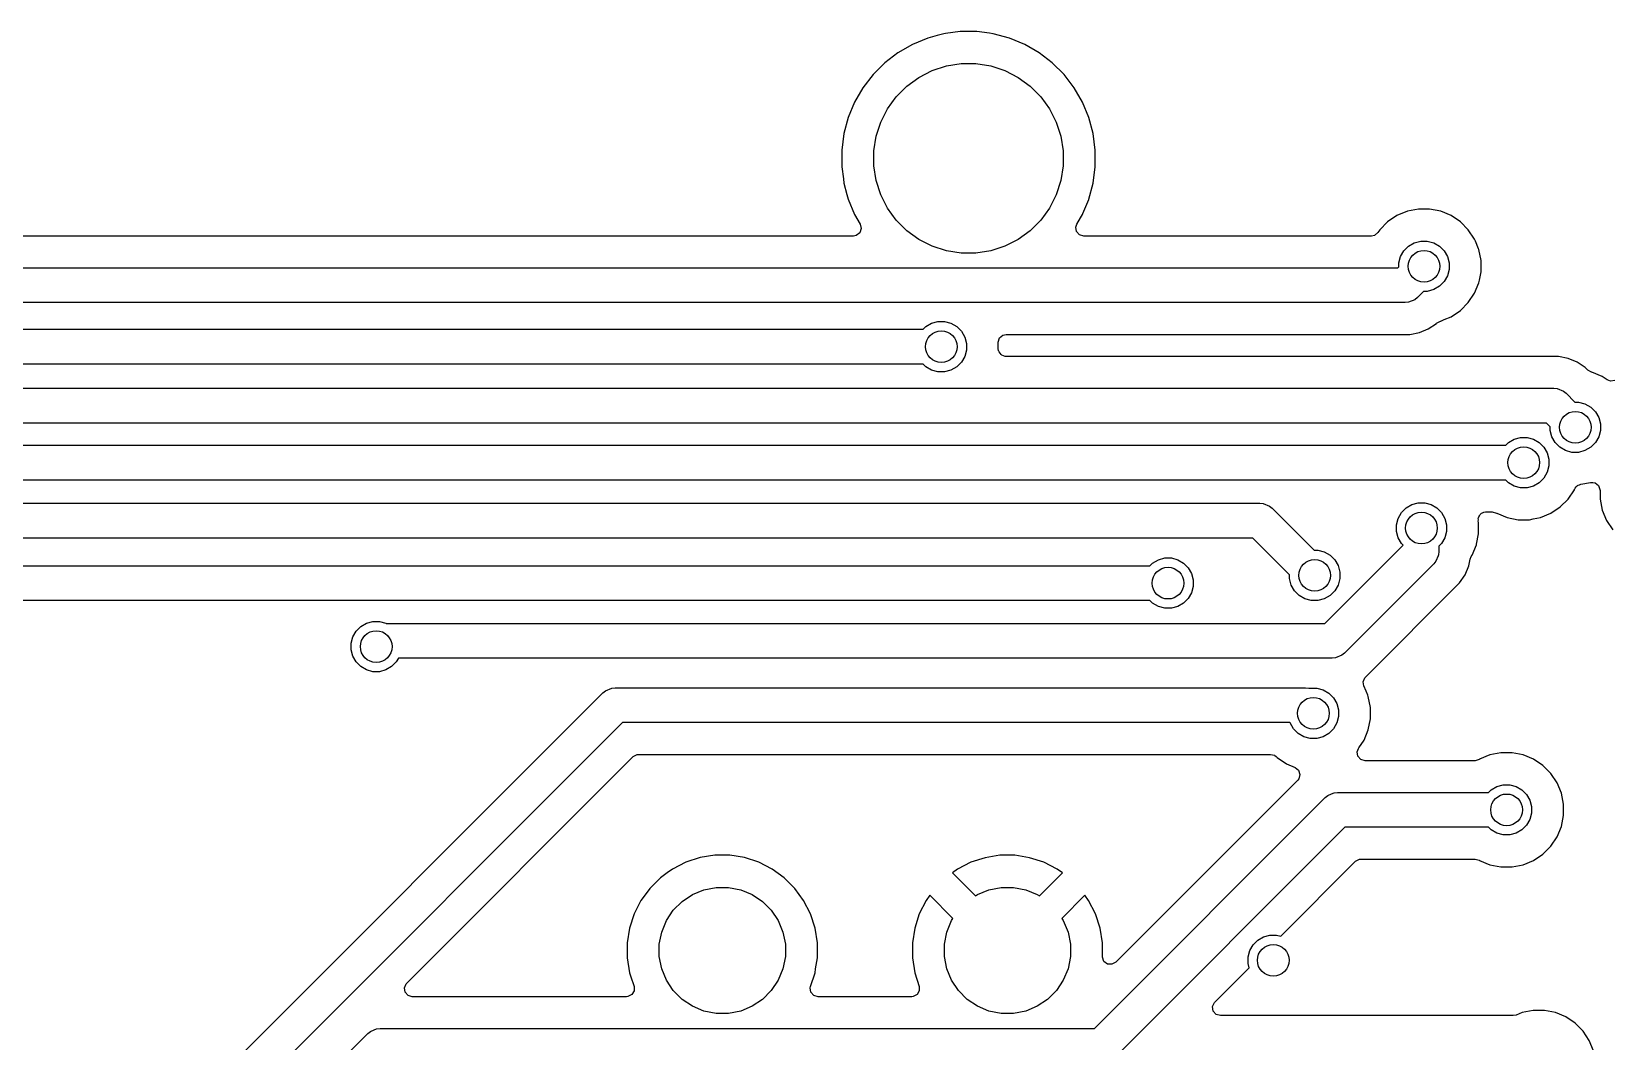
# Model space of a CAD drawing. Extents: x 4.04 to 7.78, y -5.37 to -0.87.
# Drawn here: x 5.018 to 6.001, y -2.674 to -2.047 of the extents above; entities that cross this region are included whole.
import ezdxf

# ---------------------------------------------------------------- set-up
doc = ezdxf.new("R2010")
doc.units = 0
doc.header["$MEASUREMENT"] = 0
doc.layers.add('BLACK', color=7, linetype='CONTINUOUS')

msp = doc.modelspace()

# ---------------------------------------------------------------- linework, layer by layer
at = {"layer": 'BLACK', "linetype": 'CONTINUOUS'}
for p, q in [((5.57527, -2.05068), (5.56574, -2.05463)), ((5.58118, -2.04909), (5.57527, -2.05068)), ((5.57527, -2.05068), (5.57527, -2.05068)), ((5.58525, -2.04801), (5.58118, -2.04909)), ((5.58638, -2.04786), (5.58525, -2.04801)), ((5.59548, -2.04666), (5.58638, -2.04786)), ((5.60581, -2.04666), (5.59548, -2.04666)), ((5.59548, -2.04666), (5.59548, -2.04666)), ((5.61377, -2.04771), (5.60581, -2.04666)), ((5.60581, -2.04666), (5.60581, -2.04666)), ((5.61604, -2.04801), (5.61377, -2.04771)), ((5.62602, -2.05068), (5.61604, -2.04801)), ((5.63555, -2.05463), (5.62602, -2.05068)), ((5.62602, -2.05068), (5.62602, -2.05068)), ((5.62602, -2.05068), (5.62602, -2.05068)), ((5.5568, -2.05979), (5.5486, -2.06608)), ((5.56574, -2.05463), (5.5568, -2.05979)), ((5.56574, -2.05463), (5.56574, -2.05463)), ((5.63556, -2.05463), (5.63555, -2.05463)), ((5.6445, -2.05979), (5.63556, -2.05463)), ((5.65269, -2.06608), (5.6445, -2.05979)), ((5.5486, -2.06608), (5.5413, -2.07338)), ((5.56979, -2.07506), (5.57805, -2.07086)), ((5.57805, -2.07086), (5.58686, -2.06799)), ((5.58686, -2.06799), (5.59601, -2.06654)), ((5.59601, -2.06654), (5.60528, -2.06654)), ((5.60528, -2.06654), (5.61443, -2.06799)), ((5.61443, -2.06799), (5.62325, -2.07086)), ((5.62325, -2.07086), (5.6315, -2.07506)), ((5.65999, -2.07338), (5.65269, -2.06608)), ((5.65269, -2.06608), (5.65269, -2.06608)), ((5.53502, -2.08157), (5.52986, -2.09051)), ((5.5413, -2.07338), (5.53502, -2.08157)), ((5.55574, -2.08706), (5.56229, -2.08051)), ((5.56229, -2.08051), (5.56979, -2.07506)), ((5.6315, -2.07506), (5.639, -2.08051)), ((5.639, -2.08051), (5.64555, -2.08706)), ((5.66627, -2.08157), (5.65999, -2.07338)), ((5.65999, -2.07338), (5.65999, -2.07338)), ((5.67143, -2.09051), (5.66627, -2.08157)), ((5.52986, -2.09051), (5.52591, -2.10005)), ((5.52986, -2.09051), (5.52986, -2.09051)), ((5.55029, -2.09456), (5.55574, -2.08706)), ((5.64555, -2.08706), (5.651, -2.09456)), ((5.67539, -2.10005), (5.67143, -2.09051)), ((5.67143, -2.09051), (5.67143, -2.09051)), ((5.52591, -2.10005), (5.52323, -2.11002)), ((5.52591, -2.10005), (5.52591, -2.10005)), ((5.54609, -2.10282), (5.55029, -2.09456)), ((5.651, -2.09456), (5.65521, -2.10282)), ((5.67806, -2.11002), (5.67539, -2.10005)), ((5.67539, -2.10005), (5.67539, -2.10005)), ((5.52323, -2.11002), (5.52189, -2.12025)), ((5.54177, -2.12078), (5.54322, -2.11163)), ((5.54322, -2.11163), (5.54609, -2.10282)), ((5.65521, -2.10282), (5.65807, -2.11163)), ((5.65807, -2.11163), (5.65952, -2.12078)), ((5.67941, -2.12026), (5.67806, -2.11002)), ((5.52189, -2.12025), (5.52189, -2.13058)), ((5.54177, -2.13005), (5.54177, -2.12078)), ((5.65952, -2.12078), (5.65952, -2.13005)), ((5.67941, -2.13058), (5.67941, -2.12026)), ((5.52189, -2.13058), (5.52287, -2.13807)), ((5.54322, -2.1392), (5.54177, -2.13005)), ((5.65952, -2.13005), (5.65807, -2.1392)), ((5.67806, -2.14082), (5.67941, -2.13058)), ((5.52287, -2.13807), (5.52323, -2.14082)), ((5.52323, -2.14082), (5.52508, -2.14771)), ((5.54609, -2.14802), (5.54322, -2.1392)), ((5.65807, -2.1392), (5.65521, -2.14802)), ((5.67539, -2.15079), (5.67806, -2.14082)), ((5.52508, -2.14771), (5.52591, -2.15079)), ((5.52591, -2.15079), (5.52591, -2.15079)), ((5.52591, -2.15079), (5.52986, -2.16033)), ((5.55029, -2.15627), (5.54609, -2.14802)), ((5.65521, -2.14802), (5.651, -2.15627)), ((5.67173, -2.15962), (5.67534, -2.15091)), ((5.67534, -2.15091), (5.67539, -2.15079)), ((5.52986, -2.16033), (5.52986, -2.16033)), ((5.52986, -2.16033), (5.53331, -2.1663)), ((5.55574, -2.16377), (5.55029, -2.15627)), ((5.651, -2.15627), (5.64555, -2.16377)), ((5.67024, -2.1624), (5.67143, -2.16033)), ((5.67143, -2.16033), (5.67173, -2.15962)), ((5.86692, -2.16093), (5.86112, -2.16481)), ((5.87338, -2.15826), (5.86692, -2.16093)), ((5.86692, -2.16093), (5.86692, -2.16093)), ((5.88022, -2.15689), (5.87338, -2.15826)), ((5.87338, -2.15826), (5.87338, -2.15826)), ((5.88721, -2.15689), (5.88022, -2.15689)), ((5.88022, -2.15689), (5.88022, -2.15689)), ((5.89406, -2.15826), (5.88721, -2.15689)), ((5.88721, -2.15689), (5.88721, -2.15689)), ((5.90051, -2.16093), (5.89406, -2.15826)), ((5.89406, -2.15826), (5.89406, -2.15826)), ((5.90632, -2.16481), (5.90051, -2.16093)), ((5.90051, -2.16093), (5.90051, -2.16093)), ((5.53396, -2.16898), (5.53306, -2.17158)), ((5.53331, -2.1663), (5.53396, -2.16898)), ((5.56229, -2.17032), (5.55574, -2.16377)), ((5.56979, -2.17577), (5.56229, -2.17032)), ((5.639, -2.17032), (5.6315, -2.17577)), ((5.64555, -2.16377), (5.639, -2.17032)), ((5.66738, -2.16805), (5.66798, -2.1663)), ((5.66777, -2.17077), (5.66738, -2.16805)), ((5.66957, -2.17285), (5.66777, -2.17077)), ((5.66798, -2.1663), (5.67024, -2.1624)), ((5.85618, -2.16975), (5.85504, -2.17146)), ((5.86112, -2.16481), (5.85618, -2.16975)), ((5.85618, -2.16975), (5.85618, -2.16975)), ((5.86112, -2.16481), (5.86112, -2.16481)), ((5.91125, -2.16975), (5.90632, -2.16481)), ((5.90632, -2.16481), (5.90632, -2.16481)), ((5.91513, -2.17555), (5.91125, -2.16975)), ((5.91125, -2.16975), (5.91125, -2.16975)), ((5.52908, -2.17363), (4.82205, -2.17363)), ((5.53089, -2.17328), (5.52908, -2.17363)), ((5.53306, -2.17158), (5.53089, -2.17328)), ((5.57805, -2.17998), (5.56979, -2.17577)), ((5.58686, -2.18284), (5.57805, -2.17998)), ((5.62325, -2.17998), (5.61443, -2.18284)), ((5.6315, -2.17577), (5.62325, -2.17998)), ((5.67221, -2.17363), (5.66957, -2.17285)), ((5.85098, -2.17363), (5.67221, -2.17363)), ((5.85293, -2.17322), (5.85098, -2.17363)), ((5.85504, -2.17146), (5.85293, -2.17322)), ((5.87122, -2.18276), (5.87413, -2.17985)), ((5.87413, -2.17985), (5.87769, -2.1778)), ((5.87769, -2.1778), (5.88166, -2.17673)), ((5.88166, -2.17673), (5.88577, -2.17673)), ((5.88577, -2.17673), (5.88974, -2.1778)), ((5.88974, -2.1778), (5.8933, -2.17985)), ((5.8933, -2.17985), (5.89621, -2.18276)), ((5.91565, -2.17681), (5.91513, -2.17555)), ((5.91513, -2.17555), (5.91513, -2.17555)), ((5.9176, -2.18151), (5.91565, -2.17681)), ((5.59601, -2.18429), (5.58686, -2.18284)), ((5.60528, -2.18429), (5.59601, -2.18429)), ((5.61443, -2.18284), (5.60528, -2.18429)), ((5.8681, -2.19029), (5.86917, -2.18632)), ((5.8681, -2.19265), (5.8681, -2.19029)), ((5.86917, -2.18632), (5.87122, -2.18276)), ((5.89621, -2.18276), (5.89827, -2.18632)), ((5.89827, -2.18632), (5.89933, -2.19029)), ((5.89933, -2.19029), (5.89933, -2.1944)), ((5.91781, -2.18201), (5.9176, -2.18151)), ((5.91917, -2.18885), (5.91781, -2.18201)), ((5.91781, -2.18201), (5.91781, -2.18201)), ((5.91917, -2.19584), (5.91917, -2.18885)), ((5.91917, -2.18885), (5.91917, -2.18885)), ((5.91917, -2.18885), (5.91917, -2.18885)), ((4.82506, -2.19333), (5.86742, -2.19333)), ((5.86742, -2.19333), (5.8681, -2.19265)), ((5.89827, -2.19837), (5.89621, -2.20193)), ((5.89933, -2.1944), (5.89827, -2.19837)), ((5.91813, -2.20104), (5.91896, -2.19689)), ((5.91896, -2.19689), (5.91917, -2.19584)), ((5.88341, -2.20796), (5.87956, -2.21181)), ((5.88577, -2.20796), (5.88341, -2.20796)), ((5.88974, -2.2069), (5.88577, -2.20796)), ((5.8933, -2.20484), (5.88974, -2.2069)), ((5.89621, -2.20193), (5.8933, -2.20484)), ((5.91125, -2.21495), (5.91513, -2.20914)), ((5.91513, -2.20914), (5.91781, -2.20269)), ((5.91781, -2.20269), (5.91813, -2.20104)), ((5.87191, -2.21498), (4.82678, -2.21498)), ((5.87402, -2.21478), (5.87191, -2.21498)), ((5.87792, -2.21316), (5.87402, -2.21478)), ((5.87956, -2.21181), (5.87792, -2.21316)), ((5.90051, -2.22376), (5.90632, -2.21988)), ((5.90632, -2.21988), (5.91125, -2.21495)), ((5.57246, -2.23152), (5.57413, -2.22985)), ((5.57413, -2.22985), (5.57769, -2.2278)), ((5.57769, -2.2278), (5.58166, -2.22673)), ((5.58166, -2.22673), (5.58577, -2.22673)), ((5.58577, -2.22673), (5.58974, -2.2278)), ((5.58974, -2.2278), (5.5933, -2.22985)), ((5.5933, -2.22985), (5.59621, -2.23276)), ((5.88637, -2.23121), (5.89137, -2.22787)), ((5.89137, -2.22787), (5.89145, -2.2278)), ((5.89145, -2.2278), (5.8915, -2.22777)), ((5.8915, -2.22777), (5.89155, -2.22772)), ((5.89155, -2.22772), (5.89156, -2.22773)), ((5.89156, -2.22773), (5.89386, -2.22648)), ((5.89386, -2.22648), (5.89395, -2.22646)), ((5.89395, -2.22646), (5.89406, -2.22644)), ((5.89406, -2.22644), (5.89619, -2.22555)), ((5.89619, -2.22555), (5.90051, -2.22376)), ((5.90051, -2.22376), (5.90051, -2.22376)), ((5.90051, -2.22376), (5.90051, -2.22376)), ((4.66997, -2.23152), (5.57246, -2.23152)), ((5.59621, -2.23276), (5.59827, -2.23632)), ((5.59827, -2.23632), (5.59933, -2.24029)), ((5.61917, -2.23957), (5.61994, -2.23693)), ((5.61917, -2.24355), (5.61917, -2.23957)), ((5.61994, -2.23693), (5.62202, -2.23513)), ((5.62202, -2.23513), (5.62405, -2.23469)), ((5.62405, -2.23469), (5.87491, -2.23469)), ((5.87491, -2.23469), (5.88081, -2.23352)), ((5.87491, -2.23469), (5.87491, -2.23469)), ((5.88081, -2.23352), (5.88637, -2.23121)), ((5.59827, -2.24837), (5.59621, -2.25193)), ((5.59933, -2.2444), (5.59827, -2.24837)), ((5.59933, -2.24029), (5.59933, -2.2444)), ((5.61937, -2.24492), (5.61917, -2.24355)), ((5.61952, -2.24516), (5.61937, -2.24492)), ((5.61961, -2.24558), (5.61952, -2.24516)), ((5.62029, -2.24636), (5.61961, -2.24558)), ((5.62085, -2.24724), (5.62029, -2.24636)), ((5.62118, -2.24738), (5.62085, -2.24724)), ((5.62141, -2.24765), (5.62118, -2.24738)), ((5.62241, -2.24795), (5.62141, -2.24765)), ((5.62336, -2.24838), (5.62241, -2.24795)), ((5.62371, -2.24833), (5.62336, -2.24838)), ((5.62405, -2.24843), (5.62371, -2.24833)), ((5.96734, -2.24843), (5.62405, -2.24843)), ((5.97324, -2.2496), (5.96734, -2.24843)), ((5.96734, -2.24843), (5.96734, -2.24843)), ((5.97879, -2.2519), (5.97324, -2.2496)), ((5.97324, -2.2496), (5.97324, -2.2496)), ((5.57246, -2.25317), (4.66997, -2.25317)), ((5.57413, -2.25484), (5.57246, -2.25317)), ((5.57769, -2.2569), (5.57413, -2.25484)), ((5.58166, -2.25796), (5.57769, -2.2569)), ((5.58577, -2.25796), (5.58166, -2.25796)), ((5.58974, -2.2569), (5.58577, -2.25796)), ((5.5933, -2.25484), (5.58974, -2.2569)), ((5.59621, -2.25193), (5.5933, -2.25484)), ((5.98379, -2.25525), (5.97879, -2.2519)), ((5.97879, -2.2519), (5.97879, -2.2519)), ((5.98545, -2.2569), (5.98379, -2.25525)), ((5.98379, -2.25525), (5.98379, -2.25525)), ((5.98551, -2.25696), (5.98545, -2.2569)), ((5.98783, -2.25817), (5.98551, -2.25696)), ((5.98783, -2.25819), (5.98783, -2.25817)), ((5.98789, -2.25821), (5.98783, -2.25819)), ((5.98795, -2.25823), (5.98789, -2.25821)), ((5.98806, -2.25826), (5.98795, -2.25823)), ((5.99451, -2.26093), (5.98806, -2.25826)), ((5.98806, -2.25826), (5.98806, -2.25826)), ((4.23146, -2.26813), (5.96433, -2.26813)), ((5.96433, -2.26813), (5.96644, -2.26834)), ((5.96644, -2.26834), (5.97035, -2.26996)), ((5.99759, -2.26299), (5.99451, -2.26093)), ((5.99451, -2.26093), (5.99451, -2.26093)), ((5.99961, -2.26376), (5.99759, -2.26299)), ((6.00233, -2.26337), (5.99961, -2.26376)), ((5.97035, -2.26996), (5.97199, -2.2713)), ((5.97199, -2.2713), (5.97741, -2.27673)), ((5.97741, -2.27673), (5.97977, -2.27673)), ((5.97977, -2.27673), (5.98374, -2.2778)), ((5.98374, -2.2778), (5.9873, -2.27985)), ((5.9873, -2.27985), (5.99021, -2.28276)), ((5.99021, -2.28276), (5.99227, -2.28632)), ((5.99227, -2.28632), (5.99333, -2.29029)), ((5.95985, -2.28979), (4.23146, -2.28979)), ((5.9621, -2.29204), (5.95985, -2.28979)), ((5.9621, -2.2944), (5.9621, -2.29204)), ((5.96317, -2.29837), (5.9621, -2.2944)), ((5.96522, -2.30193), (5.96317, -2.29837)), ((5.99227, -2.29837), (5.99021, -2.30193)), ((5.99333, -2.2944), (5.99227, -2.29837)), ((5.99333, -2.29029), (5.99333, -2.2944)), ((4.34676, -2.30352), (5.93446, -2.30352)), ((5.93446, -2.30352), (5.93613, -2.30185)), ((5.93613, -2.30185), (5.93969, -2.2998)), ((5.93969, -2.2998), (5.94366, -2.29873)), ((5.94366, -2.29873), (5.94777, -2.29873)), ((5.94777, -2.29873), (5.95174, -2.2998)), ((5.95174, -2.2998), (5.9553, -2.30185)), ((5.9553, -2.30185), (5.95821, -2.30476)), ((5.95821, -2.30476), (5.96027, -2.30832)), ((5.96027, -2.30832), (5.96133, -2.31229)), ((5.96813, -2.30484), (5.96522, -2.30193)), ((5.97169, -2.3069), (5.96813, -2.30484)), ((5.97566, -2.30796), (5.97169, -2.3069)), ((5.97977, -2.30796), (5.97566, -2.30796)), ((5.98374, -2.3069), (5.97977, -2.30796)), ((5.9873, -2.30484), (5.98374, -2.3069)), ((5.99021, -2.30193), (5.9873, -2.30484)), ((5.96133, -2.3164), (5.96027, -2.32037)), ((5.96133, -2.31229), (5.96133, -2.3164)), ((5.93446, -2.32517), (4.35124, -2.32517)), ((5.93613, -2.32684), (5.93446, -2.32517)), ((5.93969, -2.3289), (5.93613, -2.32684)), ((5.9553, -2.32684), (5.95174, -2.3289)), ((5.95821, -2.32393), (5.9553, -2.32684)), ((5.96027, -2.32037), (5.95821, -2.32393)), ((5.97954, -2.32832), (5.9803, -2.32809)), ((5.9803, -2.32809), (5.98085, -2.32786)), ((5.98085, -2.32786), (5.98114, -2.3278)), ((5.98114, -2.3278), (5.98121, -2.3278)), ((5.98121, -2.3278), (5.98725, -2.3266)), ((5.98725, -2.3266), (5.98862, -2.32672)), ((5.98862, -2.32672), (5.98998, -2.32684)), ((5.98998, -2.32684), (5.98999, -2.32685)), ((5.98999, -2.32685), (5.98999, -2.32685)), ((5.98999, -2.32685), (5.99108, -2.32769)), ((5.99108, -2.32769), (5.99216, -2.32853)), ((5.94366, -2.32996), (5.93969, -2.3289)), ((5.94777, -2.32996), (5.94366, -2.32996)), ((5.95174, -2.3289), (5.94777, -2.32996)), ((5.96832, -2.34188), (5.97325, -2.33695)), ((5.97325, -2.33695), (5.97713, -2.33114)), ((5.97713, -2.33114), (5.97728, -2.33078)), ((5.97728, -2.33078), (5.97748, -2.33053)), ((5.97748, -2.33053), (5.97756, -2.33022)), ((5.97756, -2.33022), (5.97833, -2.32948)), ((5.97833, -2.32948), (5.97901, -2.32864)), ((5.97901, -2.32864), (5.97936, -2.32849)), ((5.97936, -2.32849), (5.97954, -2.32832)), ((5.99216, -2.32853), (5.99216, -2.32854)), ((5.99216, -2.32854), (5.99216, -2.32854)), ((5.99216, -2.32854), (5.99262, -2.32983)), ((5.99262, -2.32983), (5.99307, -2.33113)), ((5.99307, -2.33113), (5.99307, -2.33113)), ((5.99307, -2.33113), (5.99307, -2.33113)), ((5.99307, -2.33113), (5.99307, -2.33114)), ((5.99307, -2.33114), (5.99308, -2.33139)), ((5.99308, -2.33139), (5.99308, -2.33702)), ((5.99308, -2.33702), (5.99444, -2.34387)), ((4.48972, -2.33952), (5.78172, -2.33952)), ((5.78172, -2.33952), (5.78383, -2.33973)), ((5.78383, -2.33973), (5.78773, -2.34134)), ((5.78773, -2.34134), (5.78937, -2.34269)), ((5.78937, -2.34269), (5.81541, -2.36873)), ((5.86759, -2.34897), (5.86965, -2.34541)), ((5.86965, -2.34541), (5.87255, -2.34251)), ((5.87255, -2.34251), (5.87612, -2.34045)), ((5.87612, -2.34045), (5.88009, -2.33939)), ((5.88009, -2.33939), (5.8842, -2.33939)), ((5.8842, -2.33939), (5.88817, -2.34045)), ((5.88817, -2.34045), (5.89173, -2.34251)), ((5.89173, -2.34251), (5.89464, -2.34541)), ((5.89464, -2.34541), (5.89669, -2.34897)), ((5.91768, -2.34797), (5.91819, -2.34732)), ((5.91819, -2.34732), (5.91853, -2.34656)), ((5.91853, -2.34656), (5.91902, -2.34625)), ((5.91902, -2.34625), (5.91937, -2.3458)), ((5.91937, -2.3458), (5.92015, -2.34552)), ((5.92015, -2.34552), (5.92085, -2.34508)), ((5.92085, -2.34508), (5.92182, -2.34494)), ((5.92182, -2.34494), (5.92196, -2.34488)), ((5.92196, -2.34488), (5.92222, -2.34488)), ((5.92222, -2.34488), (5.92612, -2.34488)), ((5.92612, -2.34488), (5.92876, -2.34565)), ((5.92876, -2.34565), (5.92883, -2.3457)), ((5.92883, -2.3457), (5.92892, -2.34576)), ((5.92892, -2.34576), (5.92892, -2.34576)), ((5.92892, -2.34576), (5.92892, -2.34576)), ((5.92892, -2.34576), (5.93538, -2.34844)), ((5.95606, -2.34844), (5.96251, -2.34576)), ((5.96251, -2.34576), (5.96832, -2.34188)), ((5.99444, -2.34387), (5.99444, -2.34387)), ((5.99444, -2.34387), (5.99711, -2.35032)), ((5.86653, -2.35294), (5.86759, -2.34897)), ((5.86653, -2.35706), (5.86653, -2.35294)), ((5.86759, -2.36103), (5.86653, -2.35706)), ((5.89669, -2.34897), (5.89776, -2.35294)), ((5.89776, -2.35706), (5.89669, -2.36103)), ((5.89776, -2.35294), (5.89776, -2.35706)), ((5.91739, -2.34907), (5.91763, -2.34854)), ((5.91751, -2.34989), (5.91739, -2.34907)), ((5.91744, -2.35071), (5.91751, -2.34989)), ((5.91759, -2.35151), (5.91744, -2.35071)), ((5.91759, -2.35849), (5.91759, -2.35151)), ((5.91763, -2.34854), (5.91768, -2.34797)), ((5.93538, -2.34844), (5.93538, -2.34844)), ((5.93538, -2.34844), (5.93538, -2.34844)), ((5.93538, -2.34844), (5.94222, -2.3498)), ((5.94222, -2.3498), (5.94222, -2.3498)), ((5.94222, -2.3498), (5.94222, -2.3498)), ((5.94222, -2.3498), (5.94921, -2.3498)), ((5.94921, -2.3498), (5.95149, -2.34935)), ((5.94921, -2.3498), (5.94921, -2.3498)), ((5.95149, -2.34935), (5.95606, -2.34844)), ((5.95606, -2.34844), (5.95606, -2.34844)), ((5.95606, -2.34844), (5.95606, -2.34844)), ((5.99711, -2.35032), (5.99711, -2.35032)), ((5.99711, -2.35032), (6.00099, -2.35613)), ((5.77723, -2.36117), (4.4942, -2.36117)), ((5.8001, -2.38404), (5.77723, -2.36117)), ((5.82217, -2.41417), (5.8707, -2.36564)), ((5.86965, -2.36459), (5.86759, -2.36103)), ((5.8707, -2.36564), (5.86965, -2.36459)), ((5.89464, -2.36459), (5.89297, -2.36625)), ((5.89297, -2.36625), (5.89297, -2.36951)), ((5.89669, -2.36103), (5.89464, -2.36459)), ((5.91356, -2.37179), (5.91623, -2.36534)), ((5.91623, -2.36534), (5.91631, -2.36495)), ((5.91631, -2.36495), (5.91759, -2.35849)), ((5.91759, -2.35849), (5.91759, -2.35849)), ((5.71341, -2.37837), (5.71507, -2.3767)), ((5.71507, -2.3767), (5.71863, -2.37465)), ((5.71863, -2.37465), (5.72261, -2.37358)), ((5.72261, -2.37358), (5.72672, -2.37358)), ((5.72672, -2.37358), (5.73069, -2.37465)), ((5.73069, -2.37465), (5.73425, -2.3767)), ((5.73425, -2.3767), (5.73716, -2.37961)), ((5.81541, -2.36873), (5.81777, -2.36873)), ((5.81777, -2.36873), (5.82174, -2.3698)), ((5.82174, -2.3698), (5.8253, -2.37185)), ((5.8253, -2.37185), (5.82821, -2.37476)), ((5.82821, -2.37476), (5.83027, -2.37832)), ((5.8898, -2.37717), (5.83431, -2.43266)), ((5.89114, -2.37553), (5.8898, -2.37717)), ((5.89253, -2.37218), (5.89114, -2.37553)), ((5.89276, -2.37162), (5.89253, -2.37218)), ((5.89297, -2.36951), (5.89276, -2.37162)), ((5.9115, -2.37842), (5.91231, -2.37433)), ((5.91231, -2.37433), (5.91304, -2.37257)), ((5.91304, -2.37257), (5.91356, -2.37179)), ((4.74041, -2.37837), (5.71341, -2.37837)), ((5.73716, -2.37961), (5.73921, -2.38317)), ((5.73921, -2.38317), (5.74027, -2.38714)), ((5.8001, -2.3864), (5.8001, -2.38404)), ((5.80117, -2.39037), (5.8001, -2.3864)), ((5.83027, -2.37832), (5.83133, -2.38229)), ((5.83133, -2.3864), (5.83027, -2.39037)), ((5.83133, -2.38229), (5.83133, -2.3864)), ((5.90586, -2.38897), (5.9092, -2.38397)), ((5.9092, -2.38397), (5.9115, -2.37842)), ((5.73921, -2.39522), (5.73716, -2.39878)), ((5.74027, -2.39125), (5.73921, -2.39522)), ((5.74027, -2.38714), (5.74027, -2.39125)), ((5.80322, -2.39393), (5.80117, -2.39037)), ((5.80613, -2.39684), (5.80322, -2.39393)), ((5.80969, -2.3989), (5.80613, -2.39684)), ((5.8253, -2.39684), (5.82174, -2.3989)), ((5.82821, -2.39393), (5.8253, -2.39684)), ((5.83027, -2.39037), (5.82821, -2.39393)), ((5.84731, -2.44752), (5.90586, -2.38897)), ((5.71341, -2.40002), (4.74489, -2.40002)), ((5.71507, -2.40169), (5.71341, -2.40002)), ((5.71863, -2.40375), (5.71507, -2.40169)), ((5.72261, -2.40481), (5.71863, -2.40375)), ((5.72672, -2.40481), (5.72261, -2.40481)), ((5.73069, -2.40375), (5.72672, -2.40481)), ((5.73425, -2.40169), (5.73069, -2.40375)), ((5.73716, -2.39878), (5.73425, -2.40169)), ((5.81366, -2.39996), (5.80969, -2.3989)), ((5.81777, -2.39996), (5.81366, -2.39996)), ((5.82174, -2.3989), (5.81777, -2.39996)), ((5.22004, -2.41898), (5.22295, -2.41607)), ((5.22295, -2.41607), (5.22651, -2.41402)), ((5.22651, -2.41402), (5.23048, -2.41295)), ((5.23048, -2.41295), (5.23459, -2.41295)), ((5.23459, -2.41295), (5.23856, -2.41402)), ((5.23856, -2.41402), (5.23883, -2.41417)), ((5.23883, -2.41417), (5.82217, -2.41417)), ((5.21692, -2.42651), (5.21799, -2.42254)), ((5.21799, -2.42254), (5.22004, -2.41898)), ((5.21692, -2.43062), (5.21692, -2.42651)), ((5.21799, -2.43459), (5.21692, -2.43062)), ((5.22004, -2.43815), (5.21799, -2.43459)), ((5.24637, -2.43583), (5.24503, -2.43815)), ((5.82665, -2.43583), (5.24637, -2.43583)), ((5.82877, -2.43562), (5.82665, -2.43583)), ((5.83267, -2.434), (5.82877, -2.43562)), ((5.83431, -2.43266), (5.83267, -2.434)), ((5.22295, -2.44106), (5.22004, -2.43815)), ((5.22651, -2.44312), (5.22295, -2.44106)), ((5.23048, -2.44418), (5.22651, -2.44312)), ((5.23459, -2.44418), (5.23048, -2.44418)), ((5.23856, -2.44312), (5.23459, -2.44418)), ((5.24212, -2.44106), (5.23856, -2.44312)), ((5.24503, -2.43815), (5.24212, -2.44106)), ((5.37505, -2.456), (5.37895, -2.45438)), ((5.37895, -2.45438), (5.38106, -2.45417)), ((5.38106, -2.45417), (5.81, -2.45417)), ((5.81, -2.45417), (5.81211, -2.45438)), ((5.81211, -2.45438), (5.81245, -2.45452)), ((5.81245, -2.45452), (5.81294, -2.45439)), ((5.81294, -2.45439), (5.81706, -2.45439)), ((5.81706, -2.45439), (5.82103, -2.45545)), ((5.82103, -2.45545), (5.82459, -2.45751)), ((5.84589, -2.45058), (5.84688, -2.44801)), ((5.84639, -2.45296), (5.84589, -2.45058)), ((5.84633, -2.45299), (5.84639, -2.45296)), ((5.8477, -2.45631), (5.84633, -2.45299)), ((5.84688, -2.44801), (5.84731, -2.44752)), ((4.86186, -2.96889), (5.37341, -2.45734)), ((5.37341, -2.45734), (5.37505, -2.456)), ((5.82459, -2.45751), (5.82749, -2.46041)), ((5.82749, -2.46041), (5.82955, -2.46397)), ((5.82955, -2.46397), (5.83061, -2.46794)), ((5.84872, -2.45876), (5.8477, -2.45631)), ((5.84909, -2.45966), (5.84872, -2.45876)), ((5.85045, -2.46651), (5.84909, -2.45966)), ((5.84909, -2.45966), (5.84909, -2.45966)), ((5.83061, -2.47206), (5.82955, -2.47603)), ((5.83061, -2.46794), (5.83061, -2.47206)), ((5.84909, -2.48034), (5.85045, -2.47349)), ((5.85045, -2.47349), (5.85045, -2.46651)), ((5.85045, -2.46651), (5.85045, -2.46651)), ((5.85045, -2.46651), (5.85045, -2.46651)), ((5.38555, -2.47583), (4.874, -2.98737)), ((5.8004, -2.47583), (5.38555, -2.47583)), ((5.80045, -2.47603), (5.8004, -2.47583)), ((5.80251, -2.47959), (5.80045, -2.47603)), ((5.80541, -2.48249), (5.80251, -2.47959)), ((5.80897, -2.48455), (5.80541, -2.48249)), ((5.81294, -2.48561), (5.80897, -2.48455)), ((5.82103, -2.48455), (5.81706, -2.48561)), ((5.82459, -2.48249), (5.82103, -2.48455)), ((5.82749, -2.47959), (5.82459, -2.48249)), ((5.82955, -2.47603), (5.82749, -2.47959)), ((5.84642, -2.48679), (5.84909, -2.48034)), ((5.81706, -2.48561), (5.81294, -2.48561)), ((5.84225, -2.49389), (5.84302, -2.49187)), ((5.84264, -2.49661), (5.84225, -2.49389)), ((5.84302, -2.49187), (5.84329, -2.49147)), ((5.84329, -2.49147), (5.84642, -2.48679)), ((5.93151, -2.49455), (5.92466, -2.49591)), ((5.93849, -2.49455), (5.93151, -2.49455)), ((5.93151, -2.49455), (5.93151, -2.49455)), ((5.94534, -2.49591), (5.93849, -2.49455)), ((5.93849, -2.49455), (5.93849, -2.49455)), ((5.25151, -2.63773), (5.39228, -2.49696)), ((5.39228, -2.49696), (5.39469, -2.49564)), ((5.39469, -2.49564), (5.39573, -2.49553)), ((5.39573, -2.49553), (5.78837, -2.49553)), ((5.78837, -2.49553), (5.78953, -2.49587)), ((5.78953, -2.49587), (5.79071, -2.49613)), ((5.79071, -2.49613), (5.79091, -2.49628)), ((5.79091, -2.49628), (5.79101, -2.49631)), ((5.79101, -2.49631), (5.79182, -2.49696)), ((5.79182, -2.49696), (5.7924, -2.49754)), ((5.7924, -2.49754), (5.7924, -2.49754)), ((5.7924, -2.49754), (5.79821, -2.50142)), ((5.79821, -2.50142), (5.79821, -2.50142)), ((5.79821, -2.50142), (5.80362, -2.50366)), ((5.80362, -2.50366), (5.80576, -2.50538)), ((5.84444, -2.49869), (5.84264, -2.49661)), ((5.84708, -2.49947), (5.84444, -2.49869)), ((5.9154, -2.49947), (5.84708, -2.49947)), ((5.91549, -2.49947), (5.9154, -2.49947)), ((5.91799, -2.49868), (5.91549, -2.49947)), ((5.91805, -2.49866), (5.91799, -2.4987)), ((5.91799, -2.4987), (5.91799, -2.49868)), ((5.91811, -2.49865), (5.91805, -2.49866)), ((5.91821, -2.49858), (5.91811, -2.49865)), ((5.92466, -2.49591), (5.91821, -2.49858)), ((5.91821, -2.49858), (5.91821, -2.49858)), ((5.92466, -2.49591), (5.92466, -2.49591)), ((5.95179, -2.49858), (5.94534, -2.49591)), ((5.94534, -2.49591), (5.94534, -2.49591)), ((5.9576, -2.50246), (5.95179, -2.49858)), ((5.95179, -2.49858), (5.95179, -2.49858)), ((5.96254, -2.5074), (5.9576, -2.50246)), ((5.9576, -2.50246), (5.9576, -2.50246)), ((5.8052, -2.51162), (5.69219, -2.62463)), ((5.80595, -2.51066), (5.8052, -2.51162)), ((5.80576, -2.50538), (5.80663, -2.50799)), ((5.80663, -2.50799), (5.80595, -2.51066)), ((5.92897, -2.51545), (5.93294, -2.51439)), ((5.93294, -2.51439), (5.93706, -2.51439)), ((5.93706, -2.51439), (5.94103, -2.51545)), ((5.96642, -2.51321), (5.96254, -2.5074)), ((5.96254, -2.5074), (5.96254, -2.5074)), ((5.96909, -2.51966), (5.96642, -2.51321)), ((5.96642, -2.51321), (5.96642, -2.51321)), ((5.67892, -2.66577), (5.82234, -2.52234)), ((5.82234, -2.52234), (5.82398, -2.521)), ((5.82398, -2.521), (5.82627, -2.52005)), ((5.82627, -2.52005), (5.82789, -2.51938)), ((5.82789, -2.51938), (5.83, -2.51917)), ((5.83, -2.51917), (5.92375, -2.51917)), ((5.92375, -2.51917), (5.92541, -2.51751)), ((5.92541, -2.51751), (5.92897, -2.51545)), ((5.94103, -2.51545), (5.94459, -2.51751)), ((5.94459, -2.51751), (5.94749, -2.52041)), ((5.94749, -2.52041), (5.94955, -2.52397)), ((5.94955, -2.52397), (5.95061, -2.52794)), ((5.97045, -2.52651), (5.96909, -2.51966)), ((5.96909, -2.51966), (5.96909, -2.51966)), ((5.95061, -2.53206), (5.94955, -2.53603)), ((5.95061, -2.52794), (5.95061, -2.53206)), ((5.96909, -2.54034), (5.97045, -2.53349)), ((5.97045, -2.53349), (5.97045, -2.52651)), ((5.97045, -2.52651), (5.97045, -2.52651)), ((5.97045, -2.52651), (5.97045, -2.52651)), ((5.83448, -2.54083), (5.69106, -2.68425)), ((5.92375, -2.54083), (5.83448, -2.54083)), ((5.92541, -2.54249), (5.92375, -2.54083)), ((5.92897, -2.54455), (5.92541, -2.54249)), ((5.94459, -2.54249), (5.94103, -2.54455)), ((5.94749, -2.53959), (5.94459, -2.54249)), ((5.94955, -2.53603), (5.94749, -2.53959)), ((5.96642, -2.54679), (5.96909, -2.54034)), ((5.93294, -2.54561), (5.92897, -2.54455)), ((5.93706, -2.54561), (5.93294, -2.54561)), ((5.94103, -2.54455), (5.93706, -2.54561)), ((5.9576, -2.55754), (5.96254, -2.5526)), ((5.96254, -2.5526), (5.96642, -2.54679)), ((5.42496, -2.56256), (5.41668, -2.56678)), ((5.4338, -2.55969), (5.42496, -2.56256)), ((5.44299, -2.55823), (5.4338, -2.55969)), ((5.45229, -2.55823), (5.44299, -2.55823)), ((5.44299, -2.55823), (5.44299, -2.55823)), ((5.46147, -2.55969), (5.45229, -2.55823)), ((5.45229, -2.55823), (5.45229, -2.55823)), ((5.47031, -2.56256), (5.46147, -2.55969)), ((5.4786, -2.56678), (5.47031, -2.56256)), ((5.60213, -2.56258), (5.59385, -2.5668)), ((5.61097, -2.55971), (5.60213, -2.56258)), ((5.62016, -2.55825), (5.61097, -2.55971)), ((5.62945, -2.55825), (5.62016, -2.55825)), ((5.63863, -2.55971), (5.62945, -2.55825)), ((5.64747, -2.56258), (5.63863, -2.55971)), ((5.63863, -2.55971), (5.63863, -2.55971)), ((5.65575, -2.5668), (5.64747, -2.56258)), ((5.79465, -2.60853), (5.84122, -2.56196)), ((5.84122, -2.56196), (5.84363, -2.56064)), ((5.84363, -2.56064), (5.84467, -2.56053)), ((5.84467, -2.56053), (5.9154, -2.56053)), ((5.9154, -2.56053), (5.91804, -2.56131)), ((5.91804, -2.56131), (5.91811, -2.56135)), ((5.91811, -2.56135), (5.91821, -2.56142)), ((5.91821, -2.56142), (5.91821, -2.56142)), ((5.91821, -2.56142), (5.91821, -2.56142)), ((5.91821, -2.56142), (5.92466, -2.56409)), ((5.94534, -2.56409), (5.95179, -2.56142)), ((5.95179, -2.56142), (5.9576, -2.55754)), ((5.40915, -2.57225), (5.40258, -2.57882)), ((5.41339, -2.56917), (5.40915, -2.57225)), ((5.40915, -2.57225), (5.40915, -2.57225)), ((5.40915, -2.57225), (5.40915, -2.57225)), ((5.41668, -2.56678), (5.41339, -2.56917)), ((5.48612, -2.57225), (5.4786, -2.56678)), ((5.4927, -2.57882), (5.48612, -2.57225)), ((5.59385, -2.5668), (5.59059, -2.56917)), ((5.59059, -2.56917), (5.6049, -2.58348)), ((5.64471, -2.58348), (5.65902, -2.56917)), ((5.65902, -2.56917), (5.65575, -2.5668)), ((5.65902, -2.56917), (5.65902, -2.56917)), ((5.92466, -2.56409), (5.92466, -2.56409)), ((5.92466, -2.56409), (5.92466, -2.56409)), ((5.92466, -2.56409), (5.93151, -2.56545)), ((5.93151, -2.56545), (5.93151, -2.56545)), ((5.93151, -2.56545), (5.93151, -2.56545)), ((5.93151, -2.56545), (5.93849, -2.56545)), ((5.93849, -2.56545), (5.94077, -2.565)), ((5.93849, -2.56545), (5.93849, -2.56545)), ((5.94077, -2.565), (5.94534, -2.56409)), ((5.94534, -2.56409), (5.94534, -2.56409)), ((5.94534, -2.56409), (5.94534, -2.56409)), ((5.40023, -2.58205), (5.39711, -2.58635)), ((5.40258, -2.57882), (5.40023, -2.58205)), ((5.40258, -2.57882), (5.40258, -2.57882)), ((5.40258, -2.57882), (5.40258, -2.57882)), ((5.42266, -2.58687), (5.42908, -2.58259)), ((5.42908, -2.58259), (5.43621, -2.57963)), ((5.43621, -2.57963), (5.44378, -2.57813)), ((5.44378, -2.57813), (5.4515, -2.57813)), ((5.4515, -2.57813), (5.45907, -2.57963)), ((5.45907, -2.57963), (5.4662, -2.58259)), ((5.4662, -2.58259), (5.47261, -2.58687)), ((5.49816, -2.58635), (5.4927, -2.57882)), ((5.57667, -2.58309), (5.57429, -2.58636)), ((5.59098, -2.5974), (5.57667, -2.58309)), ((5.6049, -2.58348), (5.60624, -2.58259)), ((5.60624, -2.58259), (5.61337, -2.57963)), ((5.61337, -2.57963), (5.62094, -2.57813)), ((5.62094, -2.57813), (5.62866, -2.57813)), ((5.62866, -2.57813), (5.63623, -2.57963)), ((5.63623, -2.57963), (5.64336, -2.58259)), ((5.64336, -2.58259), (5.64471, -2.58348)), ((5.67294, -2.58309), (5.65863, -2.5974)), ((5.67531, -2.58636), (5.67294, -2.58309)), ((5.67294, -2.58309), (5.67294, -2.58309)), ((5.39711, -2.58635), (5.39289, -2.59463)), ((5.41292, -2.59875), (5.4172, -2.59233)), ((5.4172, -2.59233), (5.42266, -2.58687)), ((5.47261, -2.58687), (5.47807, -2.59233)), ((5.47807, -2.59233), (5.48236, -2.59875)), ((5.49817, -2.58636), (5.49816, -2.58635)), ((5.50238, -2.59463), (5.49817, -2.58636)), ((5.57429, -2.58636), (5.57007, -2.59464)), ((5.67953, -2.59464), (5.67531, -2.58636)), ((5.39289, -2.59463), (5.39002, -2.60347)), ((5.40996, -2.60588), (5.41292, -2.59875)), ((5.48236, -2.59875), (5.48531, -2.60588)), ((5.50526, -2.60347), (5.50238, -2.59463)), ((5.57007, -2.59464), (5.5672, -2.60348)), ((5.58713, -2.60588), (5.59008, -2.59875)), ((5.59008, -2.59875), (5.59098, -2.5974)), ((5.65863, -2.5974), (5.65952, -2.59875)), ((5.65952, -2.59875), (5.66248, -2.60588)), ((5.6824, -2.60348), (5.67953, -2.59464)), ((5.39002, -2.60347), (5.38856, -2.61266)), ((5.38856, -2.61266), (5.38856, -2.62196)), ((5.40846, -2.61345), (5.40996, -2.60588)), ((5.48531, -2.60588), (5.48682, -2.61345)), ((5.50671, -2.61266), (5.50526, -2.60347)), ((5.50671, -2.62196), (5.50671, -2.61266)), ((5.5672, -2.60348), (5.56575, -2.61266)), ((5.56575, -2.61266), (5.56575, -2.62195)), ((5.58562, -2.61345), (5.58713, -2.60588)), ((5.66248, -2.60588), (5.66398, -2.61345)), ((5.68386, -2.61266), (5.6824, -2.60348)), ((5.68386, -2.62118), (5.68386, -2.61266)), ((5.77751, -2.61386), (5.78041, -2.61096)), ((5.78041, -2.61096), (5.78397, -2.6089)), ((5.78397, -2.6089), (5.78794, -2.60784)), ((5.78794, -2.60784), (5.79206, -2.60784)), ((5.79206, -2.60784), (5.79465, -2.60853)), ((5.38856, -2.62196), (5.39002, -2.63114)), ((5.40846, -2.62117), (5.40846, -2.61345)), ((5.40996, -2.62874), (5.40846, -2.62117)), ((5.48682, -2.62117), (5.48531, -2.62874)), ((5.48682, -2.61345), (5.48682, -2.62117)), ((5.50565, -2.62866), (5.50671, -2.62196)), ((5.56575, -2.62195), (5.5672, -2.63114)), ((5.58562, -2.62117), (5.58562, -2.61345)), ((5.58713, -2.62874), (5.58562, -2.62117)), ((5.66398, -2.62117), (5.66248, -2.62874)), ((5.66398, -2.61345), (5.66398, -2.62117)), ((5.68387, -2.62153), (5.68386, -2.62118)), ((5.68483, -2.6241), (5.68387, -2.62153)), ((5.77439, -2.62139), (5.77545, -2.61742)), ((5.77439, -2.6255), (5.77439, -2.62139)), ((5.77545, -2.61742), (5.77751, -2.61386)), ((5.39002, -2.63114), (5.39068, -2.63319)), ((5.41292, -2.63587), (5.40996, -2.62874)), ((5.48531, -2.62874), (5.48236, -2.63587)), ((5.50248, -2.63968), (5.50526, -2.63114)), ((5.50526, -2.63114), (5.50565, -2.62866)), ((5.5672, -2.63114), (5.56998, -2.63968)), ((5.59008, -2.63587), (5.58713, -2.62874)), ((5.66248, -2.62874), (5.65952, -2.63587)), ((5.68703, -2.62575), (5.68483, -2.6241)), ((5.68978, -2.62595), (5.68703, -2.62575)), ((5.69219, -2.62463), (5.68978, -2.62595)), ((5.7537, -2.64948), (5.77508, -2.6281)), ((5.77508, -2.6281), (5.77439, -2.6255)), ((5.25013, -2.64049), (5.25127, -2.63799)), ((5.25052, -2.64321), (5.25013, -2.64049)), ((5.25127, -2.63799), (5.25151, -2.63773)), ((5.39068, -2.63319), (5.39279, -2.63968)), ((5.39287, -2.64243), (5.39145, -2.64478)), ((5.39279, -2.63968), (5.39287, -2.64243)), ((5.4172, -2.64228), (5.41292, -2.63587)), ((5.42266, -2.64774), (5.4172, -2.64228)), ((5.47807, -2.64228), (5.47261, -2.64774)), ((5.48236, -2.63587), (5.47807, -2.64228)), ((5.5023, -2.64049), (5.50248, -2.63968)), ((5.50269, -2.64321), (5.5023, -2.64049)), ((5.57006, -2.64243), (5.56864, -2.64478)), ((5.56998, -2.63968), (5.57006, -2.64243)), ((5.59437, -2.64228), (5.59008, -2.63587)), ((5.59983, -2.64774), (5.59437, -2.64228)), ((5.65524, -2.64228), (5.64978, -2.64774)), ((5.65952, -2.63587), (5.65524, -2.64228)), ((5.25232, -2.64529), (5.25052, -2.64321)), ((5.25496, -2.64607), (5.25232, -2.64529)), ((5.38815, -2.64607), (5.25496, -2.64607)), ((5.38898, -2.646), (5.38815, -2.64607)), ((5.39145, -2.64478), (5.38898, -2.646)), ((5.42908, -2.65203), (5.42266, -2.64774)), ((5.43621, -2.65498), (5.42908, -2.65203)), ((5.4662, -2.65203), (5.45907, -2.65498)), ((5.47261, -2.64774), (5.4662, -2.65203)), ((5.50449, -2.64529), (5.50269, -2.64321)), ((5.50713, -2.64607), (5.50449, -2.64529)), ((5.56533, -2.64607), (5.50713, -2.64607)), ((5.56617, -2.646), (5.56533, -2.64607)), ((5.56864, -2.64478), (5.56617, -2.646)), ((5.60624, -2.65203), (5.59983, -2.64774)), ((5.61337, -2.65498), (5.60624, -2.65203)), ((5.64336, -2.65203), (5.63623, -2.65498)), ((5.64978, -2.64774), (5.64336, -2.65203)), ((5.75232, -2.65224), (5.75346, -2.64974)), ((5.75271, -2.65496), (5.75232, -2.65224)), ((5.75346, -2.64974), (5.7537, -2.64948)), ((5.44378, -2.65649), (5.43621, -2.65498)), ((5.4515, -2.65649), (5.44378, -2.65649)), ((5.45907, -2.65498), (5.4515, -2.65649)), ((5.62094, -2.65649), (5.61337, -2.65498)), ((5.62866, -2.65649), (5.62094, -2.65649)), ((5.63623, -2.65498), (5.62866, -2.65649)), ((5.75451, -2.65704), (5.75271, -2.65496)), ((5.75715, -2.65781), (5.75451, -2.65704)), ((5.93909, -2.65781), (5.75715, -2.65781)), ((5.94096, -2.65744), (5.93909, -2.65781)), ((5.94466, -2.65591), (5.94096, -2.65744)), ((5.95151, -2.65455), (5.94466, -2.65591)), ((5.94466, -2.65591), (5.94466, -2.65591)), ((5.95849, -2.65455), (5.95151, -2.65455)), ((5.95151, -2.65455), (5.95151, -2.65455)), ((5.96534, -2.65591), (5.95849, -2.65455)), ((5.95849, -2.65455), (5.95849, -2.65455)), ((5.97179, -2.65858), (5.96534, -2.65591)), ((5.96534, -2.65591), (5.96534, -2.65591)), ((5.9776, -2.66246), (5.97179, -2.65858)), ((5.97179, -2.65858), (5.97179, -2.65858)), ((4.88795, -3.00826), (5.22727, -2.66894)), ((5.22727, -2.66894), (5.22891, -2.6676)), ((5.22891, -2.6676), (5.2312, -2.66665)), ((5.2312, -2.66665), (5.23281, -2.66598)), ((5.23281, -2.66598), (5.23493, -2.66577)), ((5.23493, -2.66577), (5.67892, -2.66577)), ((5.98254, -2.6674), (5.9776, -2.66246)), ((5.9776, -2.66246), (5.9776, -2.66246)), ((5.98642, -2.67321), (5.98254, -2.6674)), ((5.98254, -2.6674), (5.98254, -2.6674)), ((5.98909, -2.67966), (5.98642, -2.67321)), ((5.98642, -2.67321), (5.98642, -2.67321))]:
    msp.add_line(p, q, dxfattribs=at)
at = {"layer": 'BLACK'}
for centre in [(5.88372, -2.19235), (5.58372, -2.24235), (5.97772, -2.29235), (5.94572, -2.31435), (5.88214, -2.355), (5.81572, -2.38435), (5.72466, -2.3892), (5.23254, -2.42857), (5.815, -2.47), (5.935, -2.53), (5.79, -2.62345)]:
    msp.add_circle(centre, 0.00984, dxfattribs=at)

doc.saveas('drawing.dxf')
